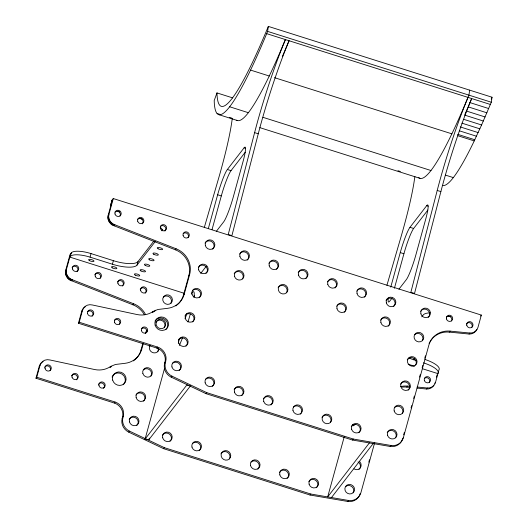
<?xml version="1.0" encoding="UTF-8"?>
<svg xmlns="http://www.w3.org/2000/svg" width="528" height="528" viewBox="0 0 528 528"><rect width="100%" height="100%" fill="white"/><g stroke="black" fill="none" stroke-linecap="round" stroke-linejoin="round"><path stroke-width="0.79" d="M144.342 314.688A21.483 20.308 37.7 0 0 132.917 304.788L71.663 280.784C67.379 279.51 64.456 274.685 65.703 270.316L70.046 254.536L71.333 252.872A17.186 5.227 15.4 0 1 91.027 253.585L113.395 260.674A21.483 6.527 15.4 0 0 138.013 261.565L153.859 241.045M145.431 314.279A21.483 20.308 37.7 0 0 133.69 303.791L72.435 279.787C68.152 278.513 65.228 273.689 66.475 269.32L70.818 253.539M177.349 304.755A21.483 20.308 37.7 0 0 183.454 295.159L188.879 275.471A21.483 20.308 37.7 0 0 175.382 249.803L114.127 225.799C109.844 224.525 106.92 219.701 108.167 215.332L112.51 199.551M183.454 295.159L184.226 294.162L189.651 274.474A21.483 20.308 37.7 0 0 176.154 248.807L114.893 224.803C110.616 223.529 107.686 218.704 108.933 214.335L113.282 198.554L481.351 315.091L477.985 327.32A8.593 8.125 37.7 0 1 469.854 333.036L469.082 334.033L449.288 332.119A21.483 20.308 37.7 0 0 430.148 341.425M232.696 97.891L216.968 92.915L214.203 100.564L214.322 103.33A224.466 26.433 -72.4 0 0 216.876 113.256L217.411 113.843A224.466 26.433 -72.4 0 0 249.473 72.329L251.11 68.924A224.466 26.433 -72.4 0 0 264.997 37.712L267.617 31.396L268.336 26.4L492.023 97.225L491.304 102.221L481.582 124.984L473.161 143.154A224.466 26.433 -72.4 0 1 442.319 185.414M469.656 90.143L468.937 95.139L466.316 101.455A224.466 26.433 -72.4 0 1 452.43 132.66L450.793 136.072A224.466 26.433 -72.4 0 1 418.73 177.586M236.702 120.212A224.466 26.433 -72.4 0 0 268.184 78.256L269.821 74.844A224.466 26.433 -72.4 0 0 283.701 43.639L285.397 39.574A96.657 11.378 -72.4 0 0 254.608 132.627L228.248 234.478L231.911 235.64L258.265 133.789A96.657 11.378 -72.4 0 1 289.06 40.729L287.364 44.794A224.466 26.433 -72.4 0 1 283.78 53.216M468.006 97.39A96.657 11.378 -72.4 0 0 437.217 190.45L410.857 292.294L414.52 293.456L440.88 191.605A96.657 11.378 -72.4 0 1 471.669 98.551L468.178 106.874L486.882 112.801M360.116 493.726A11.814 11.167 37.7 0 1 347.728 501.455L310.015 495.026L163.601 448.668L128.674 432.102A11.814 11.167 37.7 0 1 122.192 418.394L122.463 417.41A11.814 11.167 37.7 0 0 114.266 403.016L35.977 378.233L39.237 366.392L40.009 365.396A8.593 8.125 37.7 0 1 49.889 359.957L94.743 369.56A21.483 20.308 37.7 0 0 110.794 366.359L115.434 364.478L125.096 363.31A21.483 20.308 37.7 0 0 141.761 349.147L143.279 343.636M35.977 378.233L36.749 377.23L40.009 365.396M184.358 293.344L69.841 257.09L71.333 252.872M70.356 256.423A17.186 5.227 15.4 0 1 90.05 257.136L91.027 253.585M110.946 205.854A17.186 5.227 15.4 0 1 111.019 203.768L111.995 200.218L113.282 198.554M402.409 439.309A11.814 11.167 37.7 0 1 390.192 446.47L352.48 440.042L206.065 393.683L171.138 377.117A11.814 11.167 37.7 0 1 164.657 363.409L164.927 362.426A11.814 11.167 37.7 0 0 156.73 348.031L78.441 323.248L81.701 311.408A8.593 8.125 37.7 0 1 85.246 306.788M78.441 323.248L79.213 322.245L82.474 310.411A8.593 8.125 37.7 0 1 92.347 304.973L137.207 314.576A21.483 20.308 37.7 0 0 153.259 311.375L157.892 309.494L167.561 308.326A21.483 20.308 37.7 0 0 184.226 294.162M90.05 257.136L112.418 264.224L113.395 260.674M112.418 264.224A21.483 6.527 15.4 0 0 137.029 265.115L138.013 261.565M134.891 359.74A21.483 20.308 37.7 0 0 140.989 350.143L142.725 343.847M145.55 333.61L146.414 330.455M122.192 418.394L123.235 416.414A11.814 11.167 37.7 0 0 115.038 402.019L36.749 377.23M146.315 332.607L146.969 330.244M164.657 363.409L165.7 361.429A11.814 11.167 37.7 0 0 157.502 347.035L79.213 322.245M190.562 385.75L148.87 439.738L145.068 439.091L164.558 368.326M148.87 439.738L149.305 438.148M208.355 228.505L217.648 194.766A21.483 2.528 -72.4 0 1 227.363 169.495L244.061 147.88L245.527 148.342M212.018 229.667L221.311 195.928A21.483 2.528 -72.4 0 1 231.026 170.656L245.263 152.216M344.276 436.656L327.677 496.907L369.369 442.919M390.753 287.107L400.264 252.582A21.483 2.528 -72.4 0 1 409.979 227.317L426.67 205.696L428.135 206.164M394.416 288.268L403.92 253.744A21.483 2.528 -72.4 0 1 413.635 228.472L427.878 210.038M368.821 462.132L369.468 459.763M374.59 442.972L360.888 492.73A11.814 11.167 37.7 0 1 348.5 500.458L347.728 501.455M416.11 360.512L413.906 359.819L414.295 358.393M403.669 434.795L404.323 432.425M411.061 407.939L411.715 405.57M413.675 398.462L414.328 396.092M419.549 377.137L420.202 374.768M422.162 367.66L422.809 365.29M424.769 358.182L425.423 355.813M402.58 438.742L403.352 437.745L428.802 345.332A21.483 20.308 37.7 0 1 450.061 331.122L469.854 333.036M436.432 377.19L437.065 374.893M434.749 383.302L435.521 382.305L438.887 370.075A19.331 5.881 15.4 0 0 425.033 359.482M204.303 227.489L218.13 179.975A96.657 11.378 -72.4 0 0 232.247 118.595M386.912 285.311L400.739 237.798A96.657 11.378 -72.4 0 0 414.863 176.411M268.336 26.4L267.557 28.281A215.873 25.417 -72.4 0 1 216.988 93.766L216.968 92.915M491.251 99.106L492.023 97.225M464.917 114.424L467.881 107.567M111.019 203.768L111.533 203.102M65.703 270.316L66.475 269.32M108.167 215.332L108.933 214.335M65.485 271.372L66.257 270.369M107.95 216.388L108.722 215.384M65.419 272.448L66.185 271.451M107.877 217.463L108.649 216.467M65.492 273.53L66.257 272.534M107.95 218.546L108.722 217.549M65.703 274.606L66.475 273.61M108.167 219.622L108.94 218.625M66.059 275.656L66.832 274.652M108.524 220.671L109.289 219.674M66.548 276.652L67.32 275.656M109.012 221.668L109.778 220.671M67.162 277.583L67.927 276.586M109.619 222.598L110.392 221.602M67.888 278.441L68.66 277.444M110.352 223.456L111.118 222.46M68.713 279.2L69.485 278.197M111.177 224.215L111.949 223.219M69.63 279.847L70.402 278.85M112.094 224.862L112.867 223.865M70.62 280.381L71.392 279.385M113.084 225.397L113.85 224.4M71.663 280.784L72.435 279.787M114.127 225.799L114.893 224.803M81.701 311.408L82.474 310.411M161.779 230.789L162.769 229.508M137.029 265.115L155.357 241.395M132.917 304.788L133.69 303.791M175.382 249.803L176.154 248.807M110.794 366.359L110.022 367.356L111.692 366.498M153.259 311.375L152.486 312.371L154.156 311.513M154.711 311.23L155.483 310.226M216.315 231.396L223.681 221.859A21.483 2.528 -72.4 0 0 233.396 196.588L242.906 162.063A21.483 2.528 -72.4 0 0 244.061 147.88M188.879 275.471L189.651 274.474M140.989 350.143L141.761 349.147M200.713 273.431L206.237 266.277M114.266 403.016L115.038 402.019M156.73 348.031L157.502 347.035M122.463 417.41L123.235 416.414M164.927 362.426L165.7 361.429M128.674 432.102L129.446 431.105A11.814 11.167 37.7 0 1 122.965 417.397M171.138 377.117L171.91 376.121A11.814 11.167 37.7 0 1 165.429 362.413M145.068 439.091L186.76 385.103L189.037 385.493M163.601 448.668L164.373 447.671L310.787 494.023L348.5 500.458M206.065 393.683L206.831 392.687L353.245 439.039L390.964 445.474A11.814 11.167 37.7 0 0 403.352 437.745M392.053 298.115L389.598 301.297A21.483 2.528 -72.4 0 1 388.331 297.977M398.93 289.212L406.296 279.675A21.483 2.528 -72.4 0 0 416.011 254.41L425.515 219.886A21.483 2.528 -72.4 0 0 426.67 205.696M421.78 316.846L423.278 314.912A21.483 6.527 15.4 0 1 430.082 312.866M310.015 495.026L310.787 494.023M352.48 440.042L353.245 439.039M402.098 387.169A21.483 20.308 37.7 0 1 406.831 387.103L407.596 386.107L409.972 386.338M449.288 332.119L450.061 331.122M331.478 497.554L373.171 443.566M480.579 316.087L481.351 315.091M417.12 388.1L426.624 389.017L427.39 388.021A8.593 8.125 37.7 0 0 435.521 382.305M390.192 446.47L390.964 445.474M417.1 387.024L427.39 388.021M406.831 387.103L409.992 387.407M267.617 31.396L491.304 102.221M266.686 33.647L490.38 104.471M469.973 102.617L488.684 108.537M466.389 111.038L485.1 116.959M464.627 115.097L483.331 121.024M463.657 119.308L481.582 124.984M461.927 123.163L479.86 128.839M460.218 126.911L478.15 132.587M459.314 130.792L476.461 136.224M457.651 134.317L474.797 139.748M250.549 70.085L269.26 76.012M274.487 77.662L451.869 133.828M457.868 135.729L474.243 140.91M229.673 106.781L248.378 112.702M263.03 117.341L430.993 170.524M445.566 175.138L453.361 177.606M217.061 113.454L220.176 114.444M229.528 117.401L231.871 118.147M397.973 170.735L400.33 171.481M218.625 114.589L237.336 120.509M259.835 127.637L419.945 178.332M254.608 132.627L258.265 133.789M437.217 190.45L440.88 191.605M227.363 169.495L231.026 170.656M409.979 227.317L413.635 228.472M217.648 194.766L221.311 195.928M400.264 252.582L403.92 253.744M448.628 316.041L450.833 316.741M139.293 218.236L142.375 219.212M408.184 364.214L414.44 366.194M422.268 368.669L437.91 373.626A19.331 5.881 15.4 0 0 423.463 362.842M171.91 376.121L206.831 392.687M129.446 431.105L164.373 447.671M355.001 424.406A37.587 4.429 -72.4 0 1 352.532 424.631M283.483 53.902A224.466 26.433 -72.4 0 1 282.308 56.608M178.319 343.345A32.221 3.795 -72.4 0 1 179.223 339.247M185.077 318.82A32.221 3.795 -72.4 0 1 186.853 313.658M193.743 297.125A32.221 3.795 -72.4 0 1 194.581 295.634M191.308 293.839A32.221 3.795 -72.4 0 1 194.033 297.007M190.291 314.087A32.221 3.795 -72.4 0 1 187.968 322.027M182.648 337.445A32.221 3.795 -72.4 0 1 179.315 345.451M413.906 359.819A21.483 6.527 15.4 0 1 408.784 357.958M119.77 211.867A17.186 5.227 15.4 0 1 117.896 211.042M160.69 227.713A21.483 6.527 15.4 0 1 162.703 230.762M111.665 201.538A17.186 5.227 15.4 0 1 111.995 200.218M220.961 453.757A4.943 4.673 37.7 0 1 227.575 452.357A4.943 4.673 37.7 0 1 229.35 458.964A4.943 4.673 37.7 0 1 221.252 456.344A4.943 4.673 37.7 0 1 227.172 450.826A4.943 4.673 37.7 0 1 229.35 458.911M279.523 472.296A4.943 4.673 37.7 0 1 286.664 471.273A4.943 4.673 37.7 0 1 287.146 478.454M251.011 462.079A4.943 4.673 37.7 0 1 257.855 462.442A4.943 4.673 37.7 0 1 257.862 469.181M135.868 395.069A4.943 4.673 37.7 0 1 143.002 394.046A4.943 4.673 37.7 0 1 143.484 401.221M162.393 435.211A4.943 4.673 37.7 0 1 169.534 434.188A4.943 4.673 37.7 0 1 170.016 441.368M358.03 461.921A4.943 4.673 37.7 0 1 359.04 469.471M433.91 385.255A8.593 8.125 37.7 0 1 426.624 389.017M400.567 386.602A21.483 20.308 37.7 0 1 407.596 386.107M72.079 267.643A3.221 3.043 37.7 0 1 76.732 266.977A3.221 3.043 37.7 0 1 77.048 271.656M170.993 303.164A4.943 4.673 37.7 0 1 162.895 300.597A4.943 4.673 37.7 0 1 168.815 295.073A4.943 4.673 37.7 0 1 170.993 303.164A4.943 4.673 37.7 0 0 163.37 297.059M94.769 274.831A3.221 3.043 37.7 0 1 99.086 273.92A3.221 3.043 37.7 0 1 100.241 278.223M140.204 289.212A3.221 3.043 37.7 0 1 144.857 288.545A3.221 3.043 37.7 0 1 145.174 293.225M143.319 369.857A4.943 4.673 37.7 0 1 150.942 376.009M192.443 443.533A4.943 4.673 37.7 0 1 199.294 443.896A4.943 4.673 37.7 0 1 199.3 450.635M44.636 367.27A3.221 3.043 37.7 0 1 48.946 366.359A3.221 3.043 37.7 0 1 50.107 370.669M98.525 384.331A3.221 3.043 37.7 0 1 103.178 383.665A3.221 3.043 37.7 0 1 103.495 388.344M71.584 375.804A3.221 3.043 37.7 0 1 76.237 375.137A3.221 3.043 37.7 0 1 76.553 379.817M155.918 322.271A4.943 4.673 37.7 0 1 162.532 320.879A4.943 4.673 37.7 0 1 164.307 327.479A4.943 4.673 37.7 0 1 156.209 324.865A4.943 4.673 37.7 0 1 162.136 319.341A4.943 4.673 37.7 0 1 164.307 327.426M149.233 346.533A4.943 4.673 37.7 0 1 150.005 345.589M158.103 348.157A4.943 4.673 37.7 0 1 157.621 351.747M345.503 486.638A4.943 4.673 37.7 0 1 353.126 492.789A4.943 4.673 37.7 0 0 350.955 484.651A4.943 4.673 37.7 0 0 345.028 490.175A4.943 4.673 37.7 0 0 353.126 492.743M129.182 419.331A4.943 4.673 37.7 0 1 136.323 418.315A4.943 4.673 37.7 0 1 136.805 425.489M308.807 481.569A4.943 4.673 37.7 0 1 315.949 480.546A4.943 4.673 37.7 0 1 316.43 487.727M112.055 377.045A6.983 6.6 37.7 0 1 122.153 374.2A6.983 6.6 37.7 0 1 123.328 384.707M39.237 366.392A8.593 8.125 37.7 0 1 43.157 361.568M134.389 360.142A21.483 20.308 37.7 0 1 133.36 360.908M424.38 378.411A3.221 3.043 37.7 0 1 429.35 382.424M117.487 282.018A3.221 3.043 37.7 0 1 122.146 281.351A3.221 3.043 37.7 0 1 122.456 286.037M158.875 349.622A4.943 4.673 37.7 0 1 152.348 352.447A4.943 4.673 37.7 0 1 150.005 345.536M359.806 461.736A4.943 4.673 37.7 0 1 353.971 468.923M420.618 311.269A4.943 4.673 37.7 0 1 427.759 310.246A4.943 4.673 37.7 0 1 428.241 317.427M336.692 306.148A4.943 4.673 37.7 0 1 343.827 305.125A4.943 4.673 37.7 0 1 344.309 312.299M356.77 291.053A4.943 4.673 37.7 0 1 363.904 290.03A4.943 4.673 37.7 0 1 364.386 297.211M263.426 398.772A4.943 4.673 37.7 0 1 270.56 397.749A4.943 4.673 37.7 0 1 271.042 404.923M321.988 417.311A4.943 4.673 37.7 0 1 328.601 415.919A4.943 4.673 37.7 0 1 330.376 422.519A4.943 4.673 37.7 0 1 322.278 419.905A4.943 4.673 37.7 0 1 328.205 414.381A4.943 4.673 37.7 0 1 330.376 422.473M293.476 407.095A4.943 4.673 37.7 0 1 300.32 407.458A4.943 4.673 37.7 0 1 300.326 414.196M178.332 340.085A4.943 4.673 37.7 0 1 185.467 339.062A4.943 4.673 37.7 0 1 185.948 346.236M205.623 379.282A4.943 4.673 37.7 0 1 212.474 379.645A4.943 4.673 37.7 0 1 212.474 386.384M394.654 407.385A4.943 4.673 37.7 0 1 402.27 413.543M286.513 292.763A4.943 4.673 37.7 0 1 278.414 290.195A4.943 4.673 37.7 0 1 284.341 284.671A4.943 4.673 37.7 0 1 286.513 292.763A4.943 4.673 37.7 0 0 284.737 286.209A4.943 4.673 37.7 0 0 278.124 287.602M476.857 329.327A8.593 8.125 37.7 0 1 469.082 334.033M429.079 343.451A21.483 20.308 37.7 0 1 429.766 342.085M115.045 212.038A3.221 3.043 37.7 0 1 120.014 216.058M205.062 243.019A4.943 4.673 37.7 0 1 212.203 242.002A4.943 4.673 37.7 0 1 212.685 249.176M137.735 219.226A3.221 3.043 37.7 0 1 142.204 219.463A3.221 3.043 37.7 0 1 142.204 223.859M268.917 263.234A4.943 4.673 37.7 0 1 276.058 262.218A4.943 4.673 37.7 0 1 276.54 269.392M183.163 233.607A3.221 3.043 37.7 0 1 188.133 237.626M185.011 315.817A4.943 4.673 37.7 0 1 192.152 314.8A4.943 4.673 37.7 0 1 192.634 321.974M234.142 389.499A4.943 4.673 37.7 0 1 241.276 388.476A4.943 4.673 37.7 0 1 241.758 395.657M87.602 311.665A3.221 3.043 37.7 0 1 92.063 311.903A3.221 3.043 37.7 0 1 92.07 316.298M141.491 328.733A3.221 3.043 37.7 0 1 146.461 332.746M114.543 320.199A3.221 3.043 37.7 0 1 119.513 324.212M327.485 281.78A4.943 4.673 37.7 0 1 334.62 280.757A4.943 4.673 37.7 0 1 335.102 287.938M380.615 320.054A4.943 4.673 37.7 0 1 387.757 319.031A4.943 4.673 37.7 0 1 388.238 326.205M400.567 384.067A4.943 4.673 37.7 0 1 407.708 383.044A4.943 4.673 37.7 0 1 408.19 390.225M198.383 267.287A4.943 4.673 37.7 0 1 205.517 266.264A4.943 4.673 37.7 0 1 205.999 273.445M407.253 359.799A4.943 4.673 37.7 0 1 413.866 358.406A4.943 4.673 37.7 0 1 415.642 365.013A4.943 4.673 37.7 0 1 407.543 362.393A4.943 4.673 37.7 0 1 413.464 356.869A4.943 4.673 37.7 0 1 415.642 364.96M192.463 290.605A4.943 4.673 37.7 0 1 199.313 290.968A4.943 4.673 37.7 0 1 199.32 297.706M387.202 432.597A4.943 4.673 37.7 0 1 393.815 431.204A4.943 4.673 37.7 0 1 395.591 437.804M172.412 363.403A4.943 4.673 37.7 0 1 179.263 363.766A4.943 4.673 37.7 0 1 179.263 370.504M351.272 426.584A4.943 4.673 37.7 0 1 358.413 425.561A4.943 4.673 37.7 0 1 358.888 432.742M155.021 321.024A6.983 6.6 37.7 0 1 165.106 319.579A6.983 6.6 37.7 0 1 165.785 329.723M176.854 305.158A21.483 20.308 37.7 0 1 175.824 305.923M386.047 300.326A4.943 4.673 37.7 0 1 393.188 299.303A4.943 4.673 37.7 0 1 393.67 306.478M466.343 324.047A3.221 3.043 37.7 0 1 470.653 323.136A3.221 3.043 37.7 0 1 471.814 327.446M446.51 316.991A3.221 3.043 37.7 0 1 451.48 321.004M414.704 334.587A4.943 4.673 37.7 0 1 422.327 340.745A4.943 4.673 37.7 0 0 420.149 332.607A4.943 4.673 37.7 0 0 414.223 338.131A4.943 4.673 37.7 0 0 422.327 340.692M234.201 273.695A4.943 4.673 37.7 0 1 240.814 272.296A4.943 4.673 37.7 0 1 242.59 278.903M298.201 272.507A4.943 4.673 37.7 0 1 305.342 271.491A4.943 4.673 37.7 0 1 305.818 278.665M160.453 226.42A3.221 3.043 37.7 0 1 164.914 226.657A3.221 3.043 37.7 0 1 164.921 231.053M239.633 253.968A4.943 4.673 37.7 0 1 246.774 252.945A4.943 4.673 37.7 0 1 247.256 260.119M89.496 260.641A2.792 0.851 15.4 0 0 93.944 261.268A2.792 0.851 15.4 0 0 90.46 259.393A2.792 0.851 15.4 0 0 89.496 260.641M112.372 267.881A2.792 0.851 15.4 0 0 116.82 268.514A2.792 0.851 15.4 0 0 113.335 266.633A2.792 0.851 15.4 0 0 112.372 267.881M135.254 275.128A2.792 0.851 15.4 0 0 139.696 275.755A2.792 0.851 15.4 0 0 136.217 273.88A2.792 0.851 15.4 0 0 135.254 275.128M141.009 270.95A2.792 0.851 15.4 0 0 145.457 271.577A2.792 0.851 15.4 0 0 141.973 269.696A2.792 0.851 15.4 0 0 141.009 270.95M145.286 265.406A2.792 0.851 15.4 0 0 149.734 266.033A2.792 0.851 15.4 0 0 146.256 264.158A2.792 0.851 15.4 0 0 145.286 265.406M149.569 259.862A2.792 0.851 15.4 0 0 154.018 260.495A2.792 0.851 15.4 0 0 150.533 258.614A2.792 0.851 15.4 0 0 149.569 259.862M153.853 254.318A2.792 0.851 15.4 0 0 158.294 254.951A2.792 0.851 15.4 0 0 154.816 253.07A2.792 0.851 15.4 0 0 153.853 254.318M158.129 248.774A2.792 0.851 15.4 0 0 162.578 249.407A2.792 0.851 15.4 0 0 159.093 247.526A2.792 0.851 15.4 0 0 158.129 248.774M95.231 276.17A3.221 3.043 37.7 0 0 100.511 277.847A3.221 3.043 37.7 0 0 99.092 272.567A3.221 3.043 37.7 0 0 95.231 276.17M140.659 290.558A3.221 3.043 37.7 0 0 145.939 292.228A3.221 3.043 37.7 0 0 144.52 286.955A3.221 3.043 37.7 0 0 140.659 290.558M424.334 380.371A3.221 3.043 37.7 0 0 429.62 382.048A3.221 3.043 37.7 0 0 428.201 376.774A3.221 3.043 37.7 0 0 424.334 380.371M136.158 397.663A4.943 4.673 37.7 0 0 144.256 400.224A4.943 4.673 37.7 0 0 142.078 392.139A4.943 4.673 37.7 0 0 136.158 397.663M142.837 373.395A4.943 4.673 37.7 0 0 150.942 375.962A4.943 4.673 37.7 0 0 148.764 367.871A4.943 4.673 37.7 0 0 142.837 373.395M162.683 437.804A4.943 4.673 37.7 0 0 170.782 440.372A4.943 4.673 37.7 0 0 168.61 432.28A4.943 4.673 37.7 0 0 162.683 437.804M191.968 447.077A4.943 4.673 37.7 0 0 200.066 449.638A4.943 4.673 37.7 0 0 197.894 441.553A4.943 4.673 37.7 0 0 191.968 447.077M279.814 474.89A4.943 4.673 37.7 0 0 287.918 477.457A4.943 4.673 37.7 0 0 285.74 469.366A4.943 4.673 37.7 0 0 279.814 474.89M250.529 465.617A4.943 4.673 37.7 0 0 258.634 468.184A4.943 4.673 37.7 0 0 256.456 460.093A4.943 4.673 37.7 0 0 250.529 465.617M309.098 484.163A4.943 4.673 37.7 0 0 317.196 486.724A4.943 4.673 37.7 0 0 315.025 478.639A4.943 4.673 37.7 0 0 309.098 484.163M129.472 421.925A4.943 4.673 37.7 0 0 137.57 424.492A4.943 4.673 37.7 0 0 135.399 416.401A4.943 4.673 37.7 0 0 129.472 421.925M45.091 368.617A3.221 3.043 37.7 0 0 50.378 370.286A3.221 3.043 37.7 0 0 48.959 365.013A3.221 3.043 37.7 0 0 45.091 368.617M72.039 377.144A3.221 3.043 37.7 0 0 77.319 378.82A3.221 3.043 37.7 0 0 75.9 373.54A3.221 3.043 37.7 0 0 72.039 377.144M98.98 385.678A3.221 3.043 37.7 0 0 104.267 387.347A3.221 3.043 37.7 0 0 102.848 382.074A3.221 3.043 37.7 0 0 98.98 385.678M112.649 380.081A6.983 6.6 37.7 0 0 124.093 383.711A6.983 6.6 37.7 0 0 121.018 372.28A6.983 6.6 37.7 0 0 112.649 380.081M72.534 268.99A3.221 3.043 37.7 0 0 77.821 270.659A3.221 3.043 37.7 0 0 76.402 265.386A3.221 3.043 37.7 0 0 72.534 268.99M117.942 283.364A3.221 3.043 37.7 0 0 123.229 285.034A3.221 3.043 37.7 0 0 121.81 279.761A3.221 3.043 37.7 0 0 117.942 283.364M446.464 318.952A3.221 3.043 37.7 0 0 451.75 320.621A3.221 3.043 37.7 0 0 450.331 315.348A3.221 3.043 37.7 0 0 446.464 318.952M234.491 276.289A4.943 4.673 37.7 0 0 242.59 278.85A4.943 4.673 37.7 0 0 240.418 270.765A4.943 4.673 37.7 0 0 234.491 276.289M336.983 308.735A4.943 4.673 37.7 0 0 345.081 311.302A4.943 4.673 37.7 0 0 342.903 303.217A4.943 4.673 37.7 0 0 336.983 308.735M380.906 322.648A4.943 4.673 37.7 0 0 389.004 325.208A4.943 4.673 37.7 0 0 386.833 317.123A4.943 4.673 37.7 0 0 380.906 322.648M205.352 245.612A4.943 4.673 37.7 0 0 213.457 248.18A4.943 4.673 37.7 0 0 211.279 240.088A4.943 4.673 37.7 0 0 205.352 245.612M137.689 221.186A3.221 3.043 37.7 0 0 142.976 222.862A3.221 3.043 37.7 0 0 141.557 217.589A3.221 3.043 37.7 0 0 137.689 221.186M269.207 265.828A4.943 4.673 37.7 0 0 277.306 268.396A4.943 4.673 37.7 0 0 275.134 260.304A4.943 4.673 37.7 0 0 269.207 265.828M183.124 235.574A3.221 3.043 37.7 0 0 188.404 237.244A3.221 3.043 37.7 0 0 186.985 231.97A3.221 3.043 37.7 0 0 183.124 235.574M466.798 325.387A3.221 3.043 37.7 0 0 472.085 327.063A3.221 3.043 37.7 0 0 470.666 321.79A3.221 3.043 37.7 0 0 466.798 325.387M178.616 342.679A4.943 4.673 37.7 0 0 186.721 345.239A4.943 4.673 37.7 0 0 184.543 337.154A4.943 4.673 37.7 0 0 178.616 342.679M191.987 294.142A4.943 4.673 37.7 0 0 200.086 296.71A4.943 4.673 37.7 0 0 197.914 288.625A4.943 4.673 37.7 0 0 191.987 294.142M185.302 318.41A4.943 4.673 37.7 0 0 193.406 320.978A4.943 4.673 37.7 0 0 191.228 312.886A4.943 4.673 37.7 0 0 185.302 318.41M400.858 386.661A4.943 4.673 37.7 0 0 408.956 389.222A4.943 4.673 37.7 0 0 406.784 381.137A4.943 4.673 37.7 0 0 400.858 386.661M394.172 410.923A4.943 4.673 37.7 0 0 402.277 413.49A4.943 4.673 37.7 0 0 400.099 405.398A4.943 4.673 37.7 0 0 394.172 410.923M205.148 382.82A4.943 4.673 37.7 0 0 213.246 385.387A4.943 4.673 37.7 0 0 211.075 377.296A4.943 4.673 37.7 0 0 205.148 382.82M234.432 392.093A4.943 4.673 37.7 0 0 242.53 394.654A4.943 4.673 37.7 0 0 240.352 386.569A4.943 4.673 37.7 0 0 234.432 392.093M263.71 401.366A4.943 4.673 37.7 0 0 271.814 403.927A4.943 4.673 37.7 0 0 269.636 395.842A4.943 4.673 37.7 0 0 263.71 401.366M292.994 410.632A4.943 4.673 37.7 0 0 301.099 413.2A4.943 4.673 37.7 0 0 298.921 405.108A4.943 4.673 37.7 0 0 292.994 410.632M351.562 429.178A4.943 4.673 37.7 0 0 359.66 431.739A4.943 4.673 37.7 0 0 357.489 423.654A4.943 4.673 37.7 0 0 351.562 429.178M420.908 313.863A4.943 4.673 37.7 0 0 429.013 316.43A4.943 4.673 37.7 0 0 426.835 308.339A4.943 4.673 37.7 0 0 420.908 313.863M387.493 435.191A4.943 4.673 37.7 0 0 395.591 437.758A4.943 4.673 37.7 0 0 393.413 429.667A4.943 4.673 37.7 0 0 387.493 435.191M171.937 366.94A4.943 4.673 37.7 0 0 180.035 369.508A4.943 4.673 37.7 0 0 177.857 361.416A4.943 4.673 37.7 0 0 171.937 366.94M239.923 256.562A4.943 4.673 37.7 0 0 248.028 259.123A4.943 4.673 37.7 0 0 245.85 251.038A4.943 4.673 37.7 0 0 239.923 256.562M87.556 313.632A3.221 3.043 37.7 0 0 92.842 315.302A3.221 3.043 37.7 0 0 91.423 310.028A3.221 3.043 37.7 0 0 87.556 313.632M298.492 275.101A4.943 4.673 37.7 0 0 306.59 277.669A4.943 4.673 37.7 0 0 304.418 269.577A4.943 4.673 37.7 0 0 298.492 275.101M114.503 322.159A3.221 3.043 37.7 0 0 119.783 323.836A3.221 3.043 37.7 0 0 118.364 318.556A3.221 3.043 37.7 0 0 114.503 322.159M141.445 330.693A3.221 3.043 37.7 0 0 146.731 332.363A3.221 3.043 37.7 0 0 145.312 327.089A3.221 3.043 37.7 0 0 141.445 330.693M357.053 293.647A4.943 4.673 37.7 0 0 365.158 296.208A4.943 4.673 37.7 0 0 362.98 288.123A4.943 4.673 37.7 0 0 357.053 293.647M327.776 284.374A4.943 4.673 37.7 0 0 335.874 286.942A4.943 4.673 37.7 0 0 333.696 278.85A4.943 4.673 37.7 0 0 327.776 284.374M386.338 302.914A4.943 4.673 37.7 0 0 394.442 305.481A4.943 4.673 37.7 0 0 392.264 297.396A4.943 4.673 37.7 0 0 386.338 302.914M198.673 269.881A4.943 4.673 37.7 0 0 206.771 272.441A4.943 4.673 37.7 0 0 204.593 264.356A4.943 4.673 37.7 0 0 198.673 269.881M155.113 325.096A6.983 6.6 37.7 0 0 166.558 328.726A6.983 6.6 37.7 0 0 163.482 317.295A6.983 6.6 37.7 0 0 155.113 325.096M114.998 214.005A3.221 3.043 37.7 0 0 120.278 215.675A3.221 3.043 37.7 0 0 118.859 210.401A3.221 3.043 37.7 0 0 114.998 214.005M160.406 228.38A3.221 3.043 37.7 0 0 165.693 230.05A3.221 3.043 37.7 0 0 164.274 224.776A3.221 3.043 37.7 0 0 160.406 228.38"/></g></svg>
